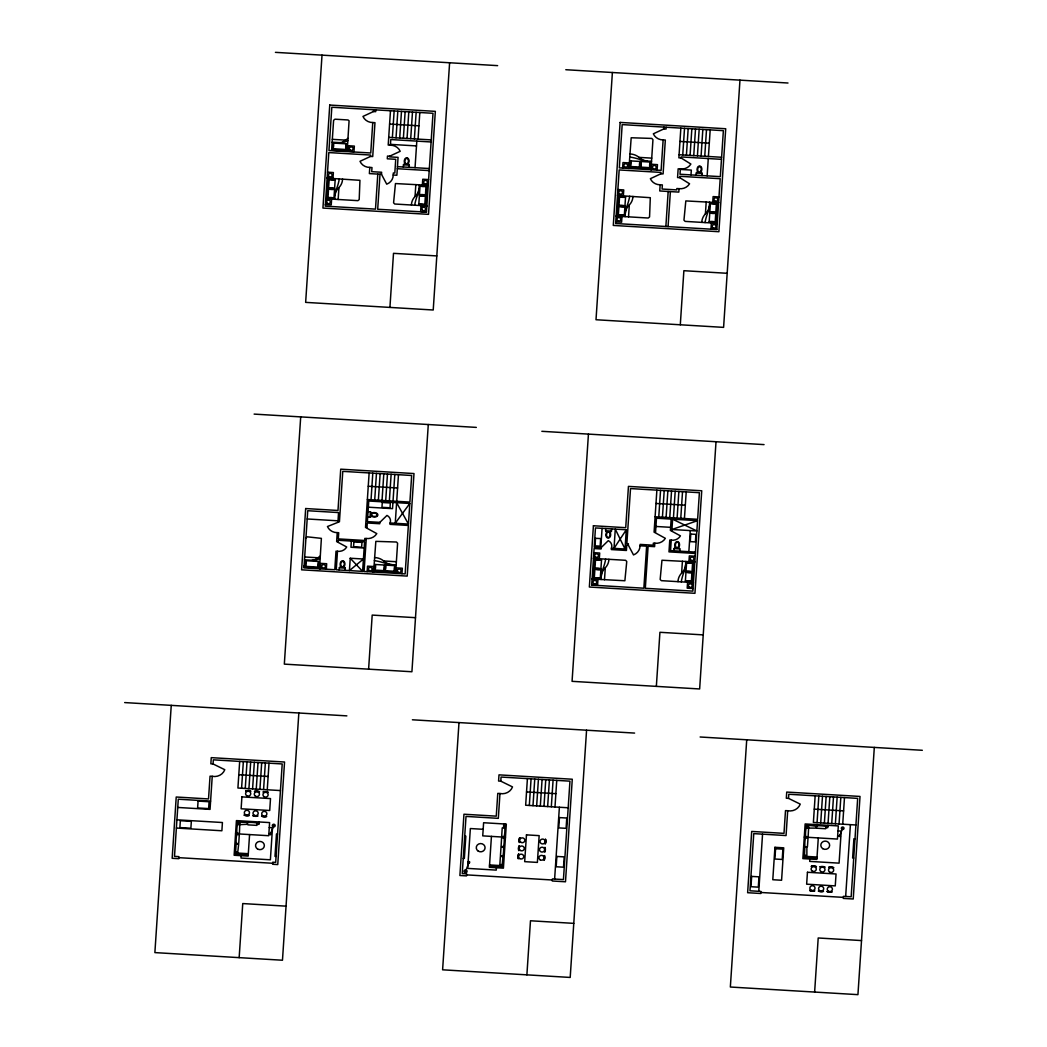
<?xml version="1.0" encoding="UTF-8"?>
<svg xmlns="http://www.w3.org/2000/svg" width="1047" height="1047" viewBox="0 0 1047 1047"><rect width="100%" height="100%" fill="white"/><g stroke="black" fill="none" stroke-linecap="round" stroke-linejoin="round"><path stroke-width="1.5" d="M327.109 197.661L328.326 198.891L357.917 200.658L359.2 199.584L359.946 180.32L329.687 178.291L328.339 179.286M426.875 186.34L425.749 185.188L395.452 183.552L393.58 202.804L394.706 204.008L424.297 205.788L425.658 204.715M593.453 578.049L594.657 579.135L624.876 580.758L626.747 561.519L625.622 560.302L596.018 558.535L594.67 559.595M617.481 215.028L618.607 216.245L648.211 218.025L649.559 216.951L650.305 197.687L620.06 195.658L618.712 196.574M693.454 563.05L692.237 561.833L661.966 560.237L660.16 579.449L661.364 580.666L690.955 582.433L692.237 581.373M717.247 203.772L716.122 202.555L685.824 200.919L683.953 220.171L685.157 221.388L714.748 223.155L716.03 222.082M304.088 565.943L305.305 567.16M337.959 521.655L338.547 512.572L307.739 510.727L303.957 567.893L334.791 569.725L336.008 551.18L337.487 551.272A8.821 8.271 0.8 0 0 346.701 546.992L336.65 541.574L337.239 532.635A10.418 9.763 0.8 0 1 327.449 526.536L339.437 521.746L342.775 471.359L411.667 475.482L409.901 502.089L367.379 499.55M601.161 547.594L594.199 547.175L595.468 527.937L626.289 529.782L625.033 549.021L611.435 548.209A6.491 6.086 0.8 0 0 608.294 540.658L601.161 547.594L601.07 548.968L594.107 548.549L591.686 585.103L643.853 588.205L646.64 546.168L640.018 545.775A10.418 9.763 0.8 0 1 633.514 554.936L628.292 545.094M171.25 705.364L154.877 952.6L282.468 960.23L298.84 712.994M213.051 763.957L213.326 759.834L282.206 763.957L275.688 862.375L272.757 862.204L272.626 864.259L277.756 864.573L284.548 762.02L211.258 757.648L210.853 763.826L213.051 763.957L224.778 769.702A10.863 10.169 0.8 0 1 212.24 776.311L210.041 809.383L177.741 807.446M239.684 761.405L237.918 788.025L280.452 790.564M248.244 854.732L235.693 853.972L235.811 852.101M236.373 843.686L236.151 842.377A34.276 32.104 0.8 0 1 236.74 834.616L239.305 834.773L238.742 843.162L236.112 844.091L235.614 851.8L237.734 852.284L238.677 844.17L236.426 843.398M236.988 834.289L236.897 833.059A32.876 30.795 0.8 0 1 237.433 824.735L247.301 824.316M237.656 824.369L237.8 822.065L247.027 822.405L247.956 824.866L256.908 825.376L257.353 823.204L259.067 823.335M235.693 853.972L236.91 852.245M238.101 834.263L238.14 833.582M238.755 824.303L237.8 822.065M241.582 788.247L243.349 761.627M245.26 788.456L247.013 761.85M241.137 855.674L240.993 858.043L270.375 859.796L272.495 827.758L269.275 827.562M248.924 788.679L250.678 762.072M239.161 957.639L242.747 903.561L286.04 906.152M249.579 834.577L248.152 856.093L234.135 855.255L236.426 820.599L269.603 822.589L268.739 835.715L235.562 833.739M252.589 788.901L254.342 762.295M256.253 789.124L258.02 762.504M259.918 789.333L261.685 762.726M259.159 821.96L259.002 824.369L257.392 824.264M263.582 789.556L265.349 762.949M267.247 789.778L269.014 763.171M322.018 55.138L305.645 302.374L433.222 310.004L449.608 62.768M300.698 416.889L284.326 664.125L411.916 671.755L428.288 424.519M327.973 197.713L328.549 188.944A11.216 10.509 0.8 0 0 334.543 189.298L333.954 198.079A11.216 10.509 0.8 0 0 327.973 197.713L333.954 198.079M328.601 188.185L329.19 179.403A11.216 10.509 0.8 0 0 335.171 179.757L334.595 188.539A11.216 10.509 0.8 0 0 328.601 188.185L334.595 188.539M305.358 566.348L305.737 560.695L318.681 561.467L318.314 567.134L305.358 566.348A10.823 10.13 0.8 0 0 305.737 560.695M333.011 148.713L333.391 143.059L346.348 143.832A10.823 10.13 0.8 0 0 345.968 149.499L333.011 148.713A10.823 10.13 0.8 0 0 333.391 143.059M334.739 199.27L335.053 194.598A18.702 17.511 0.8 0 1 335.799 190.672A58.423 54.732 0.8 0 0 339.32 178.854M338.155 199.48L338.94 187.649M345.968 149.499L346.348 143.832M319.505 568.822L319.557 568.011L304.01 567.081M320.447 568.874L320.814 563.378L326.677 563.731L326.324 569.228M337.487 551.272L336.257 569.804L362.615 571.374L364.565 541.862L338.22 540.278L338.129 541.652M339.189 569.987L339.333 567.788A2.277 2.133 0.8 0 0 340.262 565.223A5.274 4.934 0.8 0 1 340.458 562.684A3.782 3.534 0.8 0 1 341.021 561.689A2.683 2.513 0.8 0 1 341.885 560.996A1.597 1.505 0.8 0 1 343.573 561.1A2.683 2.513 0.8 0 1 344.332 561.886A3.782 3.534 0.8 0 1 344.764 562.933A5.261 4.921 0.8 0 1 344.542 565.694A2.199 2.068 0.8 0 0 345.209 568.141L345.052 570.34M375.808 109.87L375.69 111.676L373.491 111.545L362.969 116.426A10.431 9.763 0.8 0 0 372.758 122.538L374.97 122.669L372.719 156.553L370.52 156.422L359.998 161.317A10.431 9.763 0.8 0 0 369.787 167.415L369.382 173.593L381.488 174.326L386.723 184.18A10.431 9.763 0.8 0 0 393.214 175.019L393.345 172.964L394.811 173.043L395.727 159.301L387.298 158.804L387.482 156.055L389.68 156.186L400.203 151.305A10.431 9.763 0.8 0 0 390.4 145.193L388.201 145.062L390.479 110.746M370.52 156.422L370.612 155.048L328.81 152.574L325.264 206.141L375.493 209.125L377.797 174.103M372.758 122.538L370.743 152.993L328.954 150.493L331.82 107.239L433 113.298L426.456 212.148L377.692 209.256L380.009 174.234M373.491 111.545L373.609 109.739M350.235 558.234L349.423 570.589L363.44 559.019L350.235 558.234L362.615 571.374M351.373 541.063L350.967 547.254L364.16 548.039M381.488 174.326L381.618 172.258L371.724 171.669L371.986 167.546L369.787 167.415M389.68 156.186L389.628 156.867L398.069 157.364L396.878 175.242L393.214 175.019M390.4 145.193L390.78 139.552L431.102 141.973M369.133 472.943L365.521 527.426L376.789 533.617A10.431 9.763 0.8 0 1 366.267 538.498L364.801 538.42L364.657 540.474L338.299 538.904L338.718 532.727L337.252 532.635M392.376 137.589L394.143 110.969M366.267 538.498L364.081 571.466L405.15 573.913L408.356 525.45L390.021 524.351L390.112 522.977A6.491 6.086 0.8 0 0 386.971 515.425L379.852 522.361L379.76 523.736L367.288 522.99L366.987 527.518M367.68 517.153L370.023 517.297L370.389 511.8L368.047 511.656M371.044 499.772L372.797 473.152M367.157 571.649L367.51 566.152L373.386 566.506L373.02 572.002M396.041 137.798L397.808 111.191M374.708 499.995L376.462 473.375M399.718 138.021L401.472 111.414M389.929 307.412L393.502 253.335L436.808 255.926M373.622 572.028L373.7 570.824L395.687 572.146L395.609 573.35M378.373 500.204L380.14 473.597M403.383 138.243L405.137 111.623M374.97 570.105L375.336 564.49L384.707 565.053A11.216 10.509 0.8 0 0 384.341 570.654L374.97 570.105A11.216 10.509 0.8 0 0 375.336 564.49M368.609 669.164L372.195 615.086L415.502 617.678M403.317 166.996L403.461 164.798A2.277 2.133 0.8 0 0 404.378 162.233A5.274 4.934 0.8 0 1 404.574 159.681A3.782 3.534 0.8 0 1 405.137 158.699A2.683 2.513 0.8 0 1 406 158.005A1.597 1.505 0.8 0 1 407.689 158.11A2.683 2.513 0.8 0 1 408.461 158.895A3.782 3.534 0.8 0 1 408.893 159.942A5.261 4.921 0.8 0 1 408.657 162.704A2.199 2.068 0.8 0 0 409.325 165.151L409.181 167.337M382.037 500.427L383.804 473.82M407.047 138.466L408.801 111.846M385.702 500.649L387.469 474.029M410.712 138.675L412.479 112.068M384.341 570.654L384.707 565.053M389.366 500.872L391.133 474.252M385.152 570.707L385.532 565.105L394.889 565.655A11.216 10.509 0.8 0 0 394.523 571.269L385.152 570.707A11.216 10.509 0.8 0 0 385.518 565.105M414.376 138.898L416.143 112.291M415.044 167.69L416.811 141.109M392.939 502.455L392.533 508.646L368.335 507.193M393.031 501.081L394.798 474.474M418.041 139.12L419.808 112.513M415.044 196.417L415.829 184.599M396.708 501.304L398.462 474.697M419.245 184.796L418.944 189.468A18.702 17.511 0.8 0 1 418.198 193.407A58.423 54.732 0.8 0 0 414.664 205.212M394.523 571.269L394.889 565.655M418.813 204.309L419.402 195.54A11.216 10.509 0.8 0 0 425.383 195.894L424.807 204.662A11.216 10.509 0.8 0 0 418.813 204.309L424.807 204.662M419.454 194.768L420.03 186A11.216 10.509 0.8 0 0 426.024 186.353L425.435 195.135A11.216 10.509 0.8 0 0 419.454 194.768L425.435 195.135M396.106 573.376L396.46 567.88L402.336 568.233L401.969 573.717M390.112 522.977L408.448 524.076L409.809 503.463L368.753 501.016L367.379 521.615L379.852 522.361M458.992 722.574L442.606 969.81L570.196 977.44L586.569 730.204M491.436 836.396L489.394 867.322L503.411 868.159L506.329 824.094L483.609 822.733L482.732 835.872L505.465 837.234M499.969 793.521L498.32 818.348L466.02 816.411L462.237 873.578L466.635 873.839L466.504 875.894L459.895 875.501L463.952 814.226L496.265 816.15L497.77 793.39L499.969 793.521A10.863 10.169 0.8 0 0 512.507 786.912L500.793 781.167L498.581 781.036L499 774.859L572.277 779.23L565.485 881.783L552.293 880.998L552.423 878.93L563.43 879.585L569.948 781.167L501.055 777.044L500.793 781.167M496.409 867.741L496.252 870.109L467.708 868.395L470.352 828.543L483.164 829.303M503.385 846.683L501.068 846.277L501.605 837.875L504.17 837.901A34.276 32.104 0.8 0 1 503.738 845.727L503.555 847.376A34.276 32.104 0.8 0 1 503.11 855.137L502.037 866.707L501.055 864.848M502.874 837.443L502.913 836.762M503.528 827.496L503.764 823.95M504.039 837.665L504.235 836.344A32.876 30.795 0.8 0 0 504.785 828.072L502.22 827.928L501.683 836.317L504 836.723M504.628 827.68L504.863 824.015M527.413 778.615L525.659 805.235L568.181 807.774M529.324 805.457L531.078 778.837M532.988 805.667L534.755 779.06M536.653 805.889L538.42 779.282M526.89 974.849L530.476 920.771L573.782 923.362M540.317 806.111L542.084 779.505M543.982 806.334L545.749 779.714M547.646 806.543L549.413 779.936M551.324 806.766L553.078 780.159M554.989 806.988L556.742 780.381M554.622 879.061L559.386 807.25M588.44 434.099L572.068 681.335L699.645 688.965L716.017 441.729M612.39 72.505L596.005 319.741L723.595 327.371L739.967 80.135M594.303 577.957L594.892 569.188A11.216 10.509 0.8 0 0 600.873 569.542L600.297 578.324A11.216 10.509 0.8 0 0 594.303 577.957L600.297 578.324M594.945 568.429L595.521 559.648A11.216 10.509 0.8 0 0 601.515 560.001L600.926 568.783A11.216 10.509 0.8 0 0 594.945 568.429L600.926 568.783M618.345 215.08L618.921 206.311A11.216 10.509 0.8 0 0 624.915 206.665L624.326 215.446A11.216 10.509 0.8 0 0 618.345 215.08L624.326 215.446M618.973 205.552L619.549 196.771A11.216 10.509 0.8 0 0 625.543 197.124L624.954 205.906A11.216 10.509 0.8 0 0 618.973 205.552L624.954 205.906M622.612 168.057L622.978 162.56L628.841 162.913L628.488 168.41M600.795 547.568L602.077 528.342M601.07 579.514L601.384 574.842A18.702 17.511 0.8 0 1 602.13 570.916A58.423 54.732 0.8 0 0 605.663 559.111M625.111 216.637L625.412 211.965A18.702 17.511 0.8 0 1 626.158 208.039A58.423 54.732 0.8 0 0 629.692 196.234M628.959 168.436L629.038 167.232L651.038 168.554L650.959 169.758M611.618 528.905L611.474 531.104A2.277 2.133 0.8 0 0 610.545 533.682A5.274 4.934 0.8 0 1 610.362 536.221A3.782 3.534 0.8 0 1 609.786 537.203A2.683 2.513 0.8 0 1 608.922 537.896A1.597 1.505 0.8 0 1 607.247 537.792A2.683 2.513 0.8 0 1 606.475 537.006A3.782 3.534 0.8 0 1 606.043 535.959A5.261 4.921 0.8 0 1 606.265 533.198A2.199 2.068 0.8 0 0 605.611 530.75L605.755 528.552M630.32 166.512L630.687 160.898L640.057 161.46A11.216 10.509 0.8 0 0 639.691 167.062L630.32 166.512A11.216 10.509 0.8 0 0 630.687 160.898M604.499 579.724L605.284 567.893M628.527 216.847L629.312 205.016M611.435 548.209L611.343 549.57L626.433 550.473L626.787 544.99L628.279 545.068L628.37 543.694L626.865 543.615L630.516 488.569L699.396 492.692L697.629 519.299L655.108 516.76M639.691 167.062L640.057 161.46M640.502 167.114L640.869 161.513L650.239 162.063A11.216 10.509 0.8 0 0 649.873 167.677L640.502 167.114A11.216 10.509 0.8 0 0 640.869 161.513M649.873 167.677L650.239 162.063M651.234 169.771L651.6 164.274L657.464 164.628L657.11 170.124M666.18 127.237L666.062 129.043L663.863 128.912L653.341 133.807A10.431 9.763 0.8 0 0 663.131 139.905L665.329 140.036L663.091 173.92L660.893 173.789L650.37 178.684A10.431 9.763 0.8 0 0 660.16 184.782L659.754 190.96L678.809 192.098L679.045 188.669A10.431 9.763 0.8 0 0 689.567 183.775L679.778 177.676L677.566 177.545L678.155 168.816L680.354 168.947A10.431 9.763 0.8 0 0 690.876 164.052L681.073 157.953L678.875 157.822L680.851 128.127M660.893 173.789L660.984 172.415L619.183 169.941L615.636 223.508L716.829 229.515L720.192 178.697L679.856 176.302L679.778 177.676M663.131 139.905L661.115 170.36L619.327 167.86L622.18 124.606L723.372 130.666L720.323 176.642L680 174.247L680.354 168.947M663.863 128.912L663.981 127.106M640.018 545.775L640.097 544.401L653.223 545.186L653.354 543.131L654.833 543.21A10.431 9.763 0.8 0 0 665.355 538.328L654.087 532.138L656.875 490.153M665.866 226.492L668.169 191.47M668.065 226.623L670.381 191.601M654.833 543.21L654.597 546.652L648.106 546.259L645.318 588.296L692.878 591.123L697.551 520.673L656.482 518.226L655.553 532.229M681.073 157.953L681.152 156.919L721.475 159.34M658.772 516.982L660.539 490.362M682.749 154.956L684.516 128.336M662.437 517.205L664.204 490.585M686.413 155.165L688.18 128.559M666.101 517.414L667.868 490.807M690.078 155.388L691.845 128.781M656.351 686.374L659.924 632.296L703.231 634.888M680.301 324.779L683.874 270.702L727.181 273.293M690.994 174.888L691.321 170.085L680.314 169.431M669.766 517.637L671.533 491.03M693.742 155.61L695.509 129.003M671.153 519.103L670.394 530.436L680.432 535.855A8.821 8.271 0.8 0 1 671.232 540.134L669.766 540.043L668.981 551.874L695.378 553.457M671.232 540.134L670.538 550.591L695.47 552.083M671.86 530.515L672.619 519.181L696.857 530.973L671.925 529.494L697.551 520.673M673.443 517.859L675.197 491.239M696.137 175.202L696.281 173.004A2.277 2.133 0.8 0 0 697.197 170.425A5.274 4.934 0.8 0 1 697.394 167.886A3.782 3.534 0.8 0 1 697.956 166.905A2.683 2.513 0.8 0 1 698.82 166.211A1.597 1.505 0.8 0 1 700.508 166.316A2.683 2.513 0.8 0 1 701.281 167.101A3.782 3.534 0.8 0 1 701.712 168.148A5.261 4.921 0.8 0 1 701.477 170.91A2.199 2.068 0.8 0 0 702.144 173.357L702 175.556M697.42 155.833L699.174 129.213M673.836 550.787L673.98 548.589A2.277 2.133 0.8 0 0 674.909 546.024A5.274 4.934 0.8 0 1 675.093 543.485A3.782 3.534 0.8 0 1 675.655 542.49A2.683 2.513 0.8 0 1 676.532 541.796A1.597 1.505 0.8 0 1 678.207 541.901A2.683 2.513 0.8 0 1 678.98 542.686A3.782 3.534 0.8 0 1 679.411 543.733A5.261 4.921 0.8 0 1 679.189 546.508A2.199 2.068 0.8 0 0 679.843 548.942L679.699 551.141M677.108 518.082L678.862 491.462M701.084 156.042L702.838 129.435M680.772 518.291L682.526 491.684M704.749 156.265L706.503 129.658M684.437 518.514L686.204 491.907M707.131 175.857L708.282 158.542M708.413 156.487L710.18 129.88M681.623 573.075L682.408 561.244M705.416 213.797L706.202 201.966M685.824 561.454L685.523 566.126A18.702 17.511 0.8 0 1 684.764 570.052A58.423 54.732 0.8 0 0 681.244 581.857M709.617 202.176L709.316 206.835A18.702 17.511 0.8 0 1 708.57 210.774A58.423 54.732 0.8 0 0 705.037 222.579M685.392 580.954L685.968 572.186A11.216 10.509 0.8 0 0 691.962 572.539L691.386 581.321A11.216 10.509 0.8 0 0 685.392 580.954L691.386 581.321M686.021 571.413L686.61 562.645A11.216 10.509 0.8 0 0 692.591 562.998L692.015 571.78A11.216 10.509 0.8 0 0 686.021 571.426L692.015 571.78M709.185 221.676L709.774 212.907A11.216 10.509 0.8 0 0 715.755 213.261L715.18 222.029A11.216 10.509 0.8 0 0 709.185 221.676L715.18 222.029M709.814 212.135L710.403 203.367A11.216 10.509 0.8 0 0 716.384 203.72L715.808 212.502A11.216 10.509 0.8 0 0 709.814 212.135L715.808 212.502M688.861 551.69L690.261 530.58M746.72 739.784L730.348 987.02L857.938 994.65L874.31 747.414M758.774 891.311L762.556 834.158M787.697 810.731L786.061 835.558L753.761 833.621L749.966 890.788L760.973 891.442L760.829 893.497L747.637 892.711L751.694 831.436L783.994 833.36L785.499 810.6L787.697 810.731A10.863 10.169 0.8 0 0 800.248 804.122L788.522 798.377L786.323 798.246L786.729 792.069L860.019 796.44L853.226 898.993L843.319 898.405L843.463 896.337L851.159 896.795L857.676 798.377L788.797 794.254L788.522 798.377M816.961 858.069L804.41 857.323L804.829 847.363L807.446 846.578L808.009 838.176L805.68 837.639L805.601 836.344A32.876 30.795 0.8 0 1 806.151 828.072L815.587 828.125L816.11 826.201L808.847 825.337L808.559 827.654M805.091 847.036L804.894 846.29A32.876 30.795 0.8 0 1 805.444 838.032L805.627 837.679M806.36 827.706L806.517 825.402L808.546 825.507M804.41 857.323L805.627 855.595M806.818 837.6L806.857 836.919M807.473 827.654L806.517 825.402M809.855 859.024L809.697 861.393L839.092 863.147L841.212 831.109L837.993 830.912M815.155 795.825L813.388 822.445L855.923 824.984M817.053 822.667L818.819 796.047M818.296 837.914L816.869 859.443L802.853 858.605L805.143 823.95L838.32 825.926L837.456 839.066L804.266 837.077M820.717 822.877L822.484 796.27M824.382 823.099L826.148 796.492M814.631 992.059L818.204 937.981L861.511 940.572M827.876 825.298L827.719 827.706L826.109 827.614M828.059 823.322L829.813 796.715M831.724 823.544L833.477 796.924M835.388 823.753L837.142 797.147M839.053 823.976L840.82 797.369M842.717 824.198L844.484 797.592M845.662 896.468L850.413 824.656M305.933 537.962L307.229 536.823L321.39 538.367L319.636 566.807L318.262 567.932M270.466 833.975L273.738 825.586M465.549 871.326L469.017 862.414M839.642 836.003L842.652 828.256M239.828 822.157L239.436 833.281L237.028 833.36M816.83 825.808L816.66 828.203L825.625 828.727L826.096 826.607L827.784 826.672M626.289 529.782L614.013 548.353L615.283 529.128L625.033 549.021M409.809 503.463L395.243 523.278L396.617 502.678L408.448 524.076M502.246 864.77L499.864 864.338L500.387 856.564L502.691 856.394M348.01 138.4L343.259 141.685A5.196 4.869 0.8 0 1 339.856 142.628M320.343 556.036L315.605 559.32A5.196 4.869 0.8 0 1 312.189 560.263M502.704 856.119L500.44 855.608L500.99 847.285L503.345 847.01M247.969 822.471L248.728 822.432A34.276 32.104 0.8 0 1 256.999 822.994L257.3 823.151M816.686 825.808L817.445 825.769A34.276 32.104 0.8 0 1 825.717 826.345L826.057 826.554M649.821 168.475L651.116 167.428L652.948 139.709L651.81 138.426L631.184 137.759L629.116 166.028L630.268 167.311M394.47 572.068L395.766 570.942L397.598 543.223L396.46 542.019L375.834 541.351L373.779 569.62L374.918 570.903M345.916 150.297L347.29 149.237L349.083 120.811L348.01 119.973L334.975 119.188L333.6 120.326L331.742 148.242L332.959 149.525M275.426 52.35L497.626 65.634M565.799 69.717L787.998 83.014M389.589 124.056L418.931 125.81M679.961 141.424L709.29 143.177M388.712 137.366L431.246 139.905M679.084 154.734L721.605 157.272M639.102 157.377L651.731 158.136M332.331 139.343L345.51 140.128M390.452 144.368L416.484 145.926M332.148 142.17L340.877 142.693A5.196 4.869 0.8 0 0 342.081 142.628A17.603 16.49 0.8 0 0 347.853 140.691M651.522 161.343L646.536 161.042A18.702 17.511 0.8 0 1 642.335 160.335A58.423 54.732 0.8 0 0 629.718 157.011M696.281 173.004L702.144 173.357M403.461 164.798L409.325 165.151M397.454 166.643L429.349 168.541M397.31 168.711L429.205 170.609M660.16 184.782L662.358 184.913L662.084 189.036L676.755 189.9L676.846 188.525L679.045 188.669M327.515 172.192L333.378 172.546L333.011 178.029L327.148 177.676M617.887 189.559L623.75 189.913L623.384 195.396L617.521 195.056M428.616 179.587L422.752 179.233L422.386 184.73L428.249 185.083M718.988 196.954L713.112 196.6L712.758 202.097L718.622 202.451M327.122 178.134L328.405 178.212L327.044 198.812L325.761 198.734M617.494 195.501L618.777 195.58L617.403 216.179L616.12 216.101M329.19 179.403L335.171 179.757M428.236 185.345L426.954 185.267L425.592 205.866L426.875 205.945M619.549 196.771L625.543 197.124M718.608 202.712L717.313 202.634L715.952 223.233L717.234 223.312M420.03 186L426.024 186.353M710.403 203.367L716.384 203.72M328.549 188.944L334.543 189.298M618.921 206.311L624.915 206.665M419.402 195.54L425.383 195.894M709.774 212.907L715.755 213.261M325.735 198.995L331.611 199.349L331.245 204.846L325.381 204.492M616.107 216.363L621.97 216.716L621.604 222.213L615.741 221.859M426.836 206.39L420.973 206.037L420.606 211.533L426.469 211.887M717.208 223.757L711.345 223.404L710.978 228.9L716.842 229.254M254.12 414.102L476.32 427.398M541.849 431.312L764.048 444.609M368.256 486.24L397.585 487.994M655.985 503.45L685.314 505.204M655.932 526.458L670.604 527.335M605.611 530.75L611.474 531.104M307.19 518.972L338.011 520.817M673.98 548.589L679.843 548.942M695.195 556.232L689.319 555.878L688.965 561.375L694.828 561.729M593.832 552.672L599.695 553.025L599.342 558.522L593.466 558.169M694.802 561.99L693.52 561.912L692.159 582.512L693.441 582.59M686.61 562.645L692.591 562.998M593.453 558.378L594.735 558.457L593.374 579.056L592.092 578.978M595.521 559.648L601.515 560.001M685.968 572.186L691.962 572.539M594.892 569.188L600.873 569.542M383.752 560.97L396.381 561.729M304.677 556.978L317.843 557.763M396.172 564.935L391.185 564.634A18.702 17.511 0.8 0 1 386.984 563.927A58.423 54.732 0.8 0 0 374.368 560.603M304.494 559.805L313.223 560.328A5.196 4.869 0.8 0 0 314.427 560.263A17.603 16.49 0.8 0 0 320.199 558.326M693.415 583.035L687.552 582.682L687.185 588.178L693.049 588.532M592.078 579.24L597.942 579.593L597.575 585.09L591.712 584.736M339.333 567.788L345.209 568.141M124.672 702.576L346.871 715.873M412.4 719.786L634.6 733.083M700.129 736.996L922.328 750.293M238.808 774.715L268.137 776.468M526.536 791.925L555.865 793.678M814.265 809.135L843.594 810.888M212.24 776.311L210.041 776.18L208.523 798.94L176.223 797.016L172.166 858.291L178.762 858.684L178.906 856.629L174.496 856.367L178.291 799.201L210.591 801.138M807.551 826.502L808.363 826.554M855.006 838.817L853.907 838.752L852.624 857.99L853.724 858.056M805.575 856.354L817.026 857.035M464.724 836.069L465.823 836.134L464.345 858.448L463.245 858.383M238.834 823.151L239.645 823.204M176.917 819.814L222.422 822.523L221.885 830.768L176.38 828.046M545.199 841.657A2.591 2.421 0.8 0 0 541.456 839.328A2.591 2.421 0.8 0 0 541.181 843.516A2.591 2.421 0.8 0 0 545.199 841.657L545.631 841.788M544.649 849.798A2.591 2.421 0.8 0 0 540.919 847.468A2.591 2.421 0.8 0 0 540.645 851.656A2.591 2.421 0.8 0 0 544.649 849.798L545.081 849.928M277.573 834.093L276.473 834.027L274.995 856.354L276.094 856.42M489.551 864.927L501.003 865.607M489.486 865.948L502.037 866.707M236.858 853.004L248.309 853.698M178.828 857.663L272.691 863.265M466.569 874.873L552.358 880.004M760.894 892.476L843.398 897.371M806.884 847.049L806.884 855.229L804.62 855.491M839.916 835.231C836.527 835.977 842.063 837.862 839.943 835.231M808.624 827.68L808.14 836.618L805.745 836.71M334.975 195.449A14.593 13.663 0.8 0 1 339.11 187.4A14.017 13.127 0.8 0 0 342.565 179.05M419.009 188.617A14.593 13.663 0.8 0 1 414.887 196.679A14.017 13.127 0.8 0 0 411.419 205.016M709.382 205.984A14.593 13.663 0.8 0 1 705.246 214.046A14.017 13.127 0.8 0 0 701.791 222.383M647.439 161.107A14.593 13.663 0.8 0 1 638.827 157.22A14.017 13.127 0.8 0 0 629.914 153.974M625.347 212.816A14.593 13.663 0.8 0 1 629.483 204.767A14.017 13.127 0.8 0 0 632.938 196.417M685.589 565.262A14.593 13.663 0.8 0 1 681.453 573.324A14.017 13.127 0.8 0 0 677.998 581.661M392.088 564.699A14.593 13.663 0.8 0 1 383.49 560.812A14.017 13.127 0.8 0 0 374.577 557.567M370.023 517.297A2.199 2.068 0.8 0 1 372.627 516.681A5.261 4.921 0.8 0 0 375.585 516.891A3.782 3.534 0.8 0 0 376.698 516.498A2.683 2.513 0.8 0 0 377.535 515.778A1.597 1.505 0.8 0 0 377.64 514.195A2.683 2.513 0.8 0 0 376.907 513.383A3.782 3.534 0.8 0 0 375.847 512.86A5.274 4.934 0.8 0 0 373.138 512.664A2.277 2.133 0.8 0 1 370.389 511.8M601.318 575.693A14.593 13.663 0.8 0 1 605.441 567.644A14.017 13.127 0.8 0 0 608.896 559.294M318.314 567.134A10.823 10.13 0.8 0 1 318.681 561.467M180.333 820.704L179.888 827.575L190.881 828.229L191.339 821.358L180.333 820.704M198.079 801.086L197.621 807.944L208.628 808.598L209.073 801.74L198.079 801.086M241.909 796.885L241.124 808.781L269.72 810.496L270.506 798.586L241.909 796.885M244.252 815.024L244.239 815.207A6.688 6.256 0.8 0 0 249.225 815.495L249.238 815.325A8.01 7.499 0.8 0 1 244.252 815.024M245.849 790.891L245.836 791.061A8.01 7.499 0.8 0 1 250.822 791.349L250.835 791.179A6.688 6.256 0.8 0 0 245.849 790.891M252.942 815.548L252.942 815.718A6.688 6.256 0.8 0 0 257.928 816.019L257.942 815.849A8.01 7.499 0.8 0 1 252.942 815.548M254.552 791.401L254.539 791.571A8.01 7.499 0.8 0 1 259.525 791.872L259.538 791.702A6.688 6.256 0.8 0 0 254.552 791.401M261.645 816.071L261.632 816.241A6.688 6.256 0.8 0 0 266.619 816.542L266.632 816.372A8.01 7.499 0.8 0 1 261.645 816.071M263.242 791.925L263.229 792.095A8.01 7.499 0.8 0 1 268.215 792.396L268.228 792.226A6.688 6.256 0.8 0 0 263.242 791.925M329.753 105.053L322.934 208.065L428.524 214.347L435.343 111.362L329.753 105.053M305.672 508.541L301.615 569.817L407.204 576.099L413.997 473.558L340.72 469.174L337.985 510.478L305.672 508.541M331.663 149.446L331.611 150.258L347.159 151.187L347.211 150.375L331.663 149.446M348.481 145.742L348.114 151.239L353.978 151.593L354.344 146.096L348.481 145.742M353.899 541.914L353.572 546.717L361.647 547.201L361.961 542.398L353.899 541.914M382.273 502.508L381.959 507.324L390.021 507.795L390.335 502.992L382.273 502.508M526.458 834.865L524.678 861.655L537.386 862.414L539.166 835.637L526.458 834.865M556.86 856.446L556.179 866.746L563.508 867.191L564.189 856.878L556.86 856.446M559.438 817.589L558.758 827.902L566.087 828.334L566.767 818.034L559.438 817.589M593.413 525.751L589.356 587.027L694.946 593.309L701.739 490.768L628.449 486.384L625.713 527.688L593.413 525.751M620.125 122.42L613.293 225.432L718.896 231.714L725.715 128.742L620.125 122.42M595.521 538.289L595.023 545.84L600.153 546.154L600.651 538.59L595.521 538.289M690.771 534.062L690.274 541.613L695.404 541.927L695.902 534.363L690.771 534.062M751.654 876.404L750.974 886.704L758.303 887.149L758.983 876.836L751.654 876.404M774.937 847.298L772.791 879.729L781.586 880.252L783.732 847.834L774.937 847.298M775.578 848.724L774.898 859.024L782.227 859.456L782.907 849.156L775.578 848.724M807.446 872.269L806.648 884.178L835.257 885.893L836.043 873.983L807.446 872.269M809.776 890.421L809.776 890.591A6.688 6.256 0.8 0 0 814.762 890.892L814.775 890.722A8.01 7.499 0.8 0 1 809.776 890.421M811.386 866.275L811.373 866.458A8.01 7.499 0.8 0 1 816.359 866.746L816.372 866.576A6.688 6.256 0.8 0 0 811.386 866.275M818.479 890.945L818.466 891.115A6.688 6.256 0.8 0 0 823.452 891.416L823.466 891.246A8.01 7.499 0.8 0 1 818.479 890.945M820.076 866.798L820.063 866.968A8.01 7.499 0.8 0 1 825.049 867.269L825.062 867.099A6.688 6.256 0.8 0 0 820.076 866.798M827.169 891.468L827.156 891.638A6.688 6.256 0.8 0 0 832.156 891.939L832.156 891.769A8.01 7.499 0.8 0 1 827.169 891.468M828.766 867.322L828.766 867.492A8.01 7.499 0.8 0 1 833.752 867.793L833.765 867.623A6.688 6.256 0.8 0 0 828.766 867.322M269.563 833.687C270.532 837.194 272.534 831.423 269.563 833.687M468.048 862.113C469.082 865.83 471.202 859.705 468.048 862.113M371.606 514.051L371.541 515.203A2.159 2.029 0.8 0 0 372.169 515.831A3.298 3.089 0.8 0 0 373.033 516.236A4.882 4.568 0.8 0 0 375.389 516.367A3.298 3.089 0.8 0 0 376.305 516.079A2.159 2.029 0.8 0 0 377.012 515.53L377.09 514.378A2.159 2.029 0.8 0 0 376.462 513.75A3.298 3.089 0.8 0 0 375.585 513.344A4.882 4.568 0.8 0 0 373.242 513.2A3.298 3.089 0.8 0 0 372.313 513.501A2.159 2.029 0.8 0 0 371.606 514.051M406.825 158.372L406.197 158.516A2.159 2.029 0.8 0 0 405.529 159.105A3.298 3.089 0.8 0 0 405.097 159.929A4.882 4.568 0.8 0 0 404.953 162.128A3.298 3.089 0.8 0 0 405.268 162.992A2.159 2.029 0.8 0 0 405.856 163.659L407.1 163.725A2.159 2.029 0.8 0 0 407.767 163.136A3.298 3.089 0.8 0 0 408.186 162.324A4.882 4.568 0.8 0 0 408.33 160.126A3.298 3.089 0.8 0 0 408.016 159.262A2.159 2.029 0.8 0 0 407.427 158.594L406.825 158.372M699.645 166.578L699.016 166.722A2.159 2.029 0.8 0 0 698.349 167.311A3.298 3.089 0.8 0 0 697.917 168.135A4.882 4.568 0.8 0 0 697.773 170.334A3.298 3.089 0.8 0 0 698.087 171.198A2.159 2.029 0.8 0 0 698.676 171.865L699.919 171.93A2.159 2.029 0.8 0 0 700.574 171.342A3.298 3.089 0.8 0 0 701.006 170.53A4.882 4.568 0.8 0 0 701.15 168.331A3.298 3.089 0.8 0 0 700.836 167.468A2.159 2.029 0.8 0 0 700.26 166.8L699.645 166.578M342.709 561.375L342.081 561.519A2.159 2.029 0.8 0 0 341.414 562.108A3.298 3.089 0.8 0 0 340.982 562.92A4.882 4.568 0.8 0 0 340.838 565.118A3.298 3.089 0.8 0 0 341.152 565.982A2.159 2.029 0.8 0 0 341.741 566.649L342.971 566.728A2.159 2.029 0.8 0 0 343.638 566.139A3.298 3.089 0.8 0 0 344.07 565.315A4.882 4.568 0.8 0 0 344.214 563.116A3.298 3.089 0.8 0 0 343.9 562.252A2.159 2.029 0.8 0 0 343.311 561.585L342.709 561.375M608.464 532.033L607.836 532.177A2.159 2.029 0.8 0 0 607.168 532.766A3.298 3.089 0.8 0 0 606.75 533.577A4.882 4.568 0.8 0 0 606.593 535.776A3.298 3.089 0.8 0 0 606.92 536.64A2.159 2.029 0.8 0 0 607.496 537.307L608.739 537.386A2.159 2.029 0.8 0 0 609.406 536.797A3.298 3.089 0.8 0 0 609.825 535.972A4.882 4.568 0.8 0 0 609.982 533.774A3.298 3.089 0.8 0 0 609.655 532.91A2.159 2.029 0.8 0 0 609.079 532.242L608.464 532.033M677.344 542.176L676.715 542.32A2.159 2.029 0.8 0 0 676.048 542.909A3.298 3.089 0.8 0 0 675.629 543.72A4.882 4.568 0.8 0 0 675.472 545.919A3.298 3.089 0.8 0 0 675.799 546.796A2.159 2.029 0.8 0 0 676.375 547.45L677.618 547.529A2.159 2.029 0.8 0 0 678.286 546.94A3.298 3.089 0.8 0 0 678.705 546.115A4.882 4.568 0.8 0 0 678.862 543.917A3.298 3.089 0.8 0 0 678.535 543.053A2.159 2.029 0.8 0 0 677.959 542.398L677.344 542.176M519.796 837.783L519.613 837.783A6.688 6.256 0.8 0 0 519.299 842.455L519.482 842.455A8.01 7.499 0.8 0 1 519.796 837.783M545.566 839.328L545.382 839.314A8.01 7.499 0.8 0 1 545.081 843.987L545.265 844A6.688 6.256 0.8 0 0 545.566 839.328M519.247 845.937L519.063 845.924A6.688 6.256 0.8 0 0 518.762 850.596L518.946 850.609A8.01 7.499 0.8 0 1 519.247 845.937M545.029 847.468L544.846 847.468A8.01 7.499 0.8 0 1 544.545 852.14L544.728 852.14A6.688 6.256 0.8 0 0 545.029 847.468M518.71 854.077L518.527 854.064A6.688 6.256 0.8 0 0 518.226 858.736L518.409 858.749A8.01 7.499 0.8 0 1 518.71 854.077M544.492 855.621L544.309 855.608A8.01 7.499 0.8 0 1 543.995 860.281L544.178 860.294A6.688 6.256 0.8 0 0 544.492 855.621M466.124 870.018L465.745 869.926A1.518 1.427 0.8 0 0 464.096 871.758A1.518 1.427 0.8 0 0 466.569 872.387A1.518 1.427 0.8 0 0 466.124 870.018M822.798 848.672A4.41 4.123 0.8 0 0 829.643 845.492A4.41 4.123 0.8 0 0 823.269 841.526A4.41 4.123 0.8 0 0 822.798 848.672M369.225 570.55A1.898 1.78 0.8 0 0 372.156 569.188A1.898 1.78 0.8 0 0 369.421 567.487A1.898 1.78 0.8 0 0 369.225 570.55M398.161 572.277A1.898 1.78 0.8 0 0 401.106 570.916A1.898 1.78 0.8 0 0 398.37 569.202A1.898 1.78 0.8 0 0 398.161 572.277M322.515 567.775A1.898 1.78 0.8 0 0 325.46 566.414A1.898 1.78 0.8 0 0 322.725 564.713A1.898 1.78 0.8 0 0 322.515 567.775M595.534 557.083A1.898 1.78 0.8 0 0 598.478 555.708A1.898 1.78 0.8 0 0 595.743 554.007A1.898 1.78 0.8 0 0 595.534 557.083M593.78 583.637A1.898 1.78 0.8 0 0 596.725 582.276A1.898 1.78 0.8 0 0 593.976 580.575A1.898 1.78 0.8 0 0 593.78 583.637M689.253 587.092A1.898 1.78 0.8 0 0 692.198 585.718A1.898 1.78 0.8 0 0 689.449 584.017A1.898 1.78 0.8 0 0 689.253 587.092M691.02 560.276A1.898 1.78 0.8 0 0 693.965 558.915A1.898 1.78 0.8 0 0 691.229 557.213A1.898 1.78 0.8 0 0 691.02 560.276M478.23 851.119A4.41 4.123 0.8 0 0 485.075 847.952A4.41 4.123 0.8 0 0 478.715 843.987A4.41 4.123 0.8 0 0 478.23 851.119M257.523 848.973A4.41 4.123 0.8 0 0 264.354 845.806A4.41 4.123 0.8 0 0 257.994 841.84A4.41 4.123 0.8 0 0 257.523 848.973M619.588 193.957A1.898 1.78 0.8 0 0 622.533 192.596A1.898 1.78 0.8 0 0 619.785 190.881A1.898 1.78 0.8 0 0 619.588 193.957M617.809 220.76A1.898 1.78 0.8 0 0 620.753 219.399A1.898 1.78 0.8 0 0 618.018 217.697A1.898 1.78 0.8 0 0 617.809 220.76M624.679 166.97A1.898 1.78 0.8 0 0 627.624 165.596A1.898 1.78 0.8 0 0 624.889 163.895A1.898 1.78 0.8 0 0 624.679 166.97M653.302 168.672A1.898 1.78 0.8 0 0 656.247 167.311A1.898 1.78 0.8 0 0 653.511 165.609A1.898 1.78 0.8 0 0 653.302 168.672M713.046 227.814A1.898 1.78 0.8 0 0 715.991 226.44A1.898 1.78 0.8 0 0 713.243 224.739A1.898 1.78 0.8 0 0 713.046 227.814M714.826 200.998A1.898 1.78 0.8 0 0 717.758 199.637A1.898 1.78 0.8 0 0 715.022 197.935A1.898 1.78 0.8 0 0 714.826 200.998M329.216 176.59A1.898 1.78 0.8 0 0 332.161 175.229A1.898 1.78 0.8 0 0 329.425 173.514A1.898 1.78 0.8 0 0 329.216 176.59M327.436 203.393A1.898 1.78 0.8 0 0 330.381 202.032A1.898 1.78 0.8 0 0 327.646 200.33A1.898 1.78 0.8 0 0 327.436 203.393M422.674 210.434A1.898 1.78 0.8 0 0 425.619 209.073A1.898 1.78 0.8 0 0 422.883 207.371A1.898 1.78 0.8 0 0 422.674 210.434M424.454 183.631A1.898 1.78 0.8 0 0 427.398 182.27A1.898 1.78 0.8 0 0 424.65 180.568A1.898 1.78 0.8 0 0 424.454 183.631M350.182 150.14A1.898 1.78 0.8 0 0 353.114 148.779A1.898 1.78 0.8 0 0 350.379 147.077A1.898 1.78 0.8 0 0 350.182 150.14M272.861 826.646A1.427 1.348 0.8 0 0 275.152 825.756A1.427 1.348 0.8 0 0 273.188 824.342A1.427 1.348 0.8 0 0 272.861 826.646M841.853 829.237A1.322 1.243 0.8 0 0 843.974 828.426A1.322 1.243 0.8 0 0 842.154 827.104A1.322 1.243 0.8 0 0 841.853 829.237M254.172 815.26A2.591 2.421 0.8 0 0 258.19 813.401A2.591 2.421 0.8 0 0 254.447 811.072A2.591 2.421 0.8 0 0 254.172 815.26M262.876 815.783A2.591 2.421 0.8 0 0 266.88 813.912A2.591 2.421 0.8 0 0 263.15 811.595A2.591 2.421 0.8 0 0 262.876 815.783M264.132 796.715A2.591 2.421 0.8 0 0 268.15 794.856A2.591 2.421 0.8 0 0 264.407 792.527A2.591 2.421 0.8 0 0 264.132 796.715M255.442 796.204A2.591 2.421 0.8 0 0 259.447 794.333A2.591 2.421 0.8 0 0 255.717 792.016A2.591 2.421 0.8 0 0 255.442 796.204M245.482 814.736A2.591 2.421 0.8 0 0 249.487 812.878A2.591 2.421 0.8 0 0 245.757 810.548A2.591 2.421 0.8 0 0 245.482 814.736M246.739 795.681A2.591 2.421 0.8 0 0 250.757 793.809A2.591 2.421 0.8 0 0 247.013 791.493A2.591 2.421 0.8 0 0 246.739 795.681M520.294 850.439A2.591 2.421 0.8 0 0 524.298 848.58A2.591 2.421 0.8 0 0 520.568 846.251A2.591 2.421 0.8 0 0 520.294 850.439M519.757 858.592A2.591 2.421 0.8 0 0 523.762 856.721A2.591 2.421 0.8 0 0 520.032 854.404A2.591 2.421 0.8 0 0 519.757 858.592M540.108 859.809A2.591 2.421 0.8 0 0 544.113 857.938A2.591 2.421 0.8 0 0 540.383 855.621A2.591 2.421 0.8 0 0 540.108 859.809M520.83 842.298A2.591 2.421 0.8 0 0 524.835 840.44A2.591 2.421 0.8 0 0 521.105 838.11A2.591 2.421 0.8 0 0 520.83 842.298M819.709 890.657A2.591 2.421 0.8 0 0 823.714 888.798A2.591 2.421 0.8 0 0 819.984 886.469A2.591 2.421 0.8 0 0 819.709 890.657M828.399 891.18A2.591 2.421 0.8 0 0 832.417 889.309A2.591 2.421 0.8 0 0 828.674 886.992A2.591 2.421 0.8 0 0 828.399 891.18M829.669 872.112A2.591 2.421 0.8 0 0 833.674 870.253A2.591 2.421 0.8 0 0 829.944 867.924A2.591 2.421 0.8 0 0 829.669 872.112M820.966 871.588A2.591 2.421 0.8 0 0 824.984 869.73A2.591 2.421 0.8 0 0 821.241 867.4A2.591 2.421 0.8 0 0 820.966 871.588M811.006 890.133A2.591 2.421 0.8 0 0 815.024 888.275A2.591 2.421 0.8 0 0 811.281 885.945A2.591 2.421 0.8 0 0 811.006 890.133M812.276 871.078A2.591 2.421 0.8 0 0 816.28 869.206A2.591 2.421 0.8 0 0 812.551 866.89A2.591 2.421 0.8 0 0 812.276 871.078"/></g></svg>
